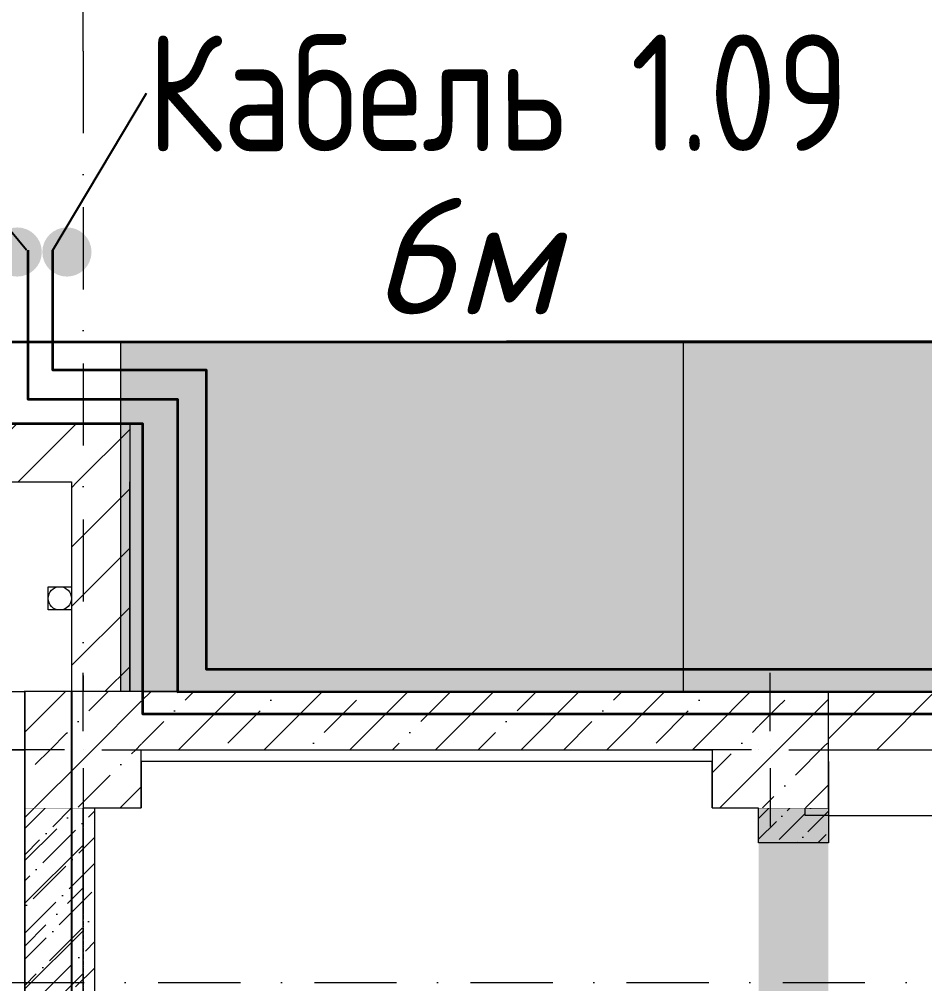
# Model space of a CAD drawing. Header units: millimetres. Extents: x 1499747 to 4341325, y -28481 to 441852.
# Drawn here: x 2638036 to 2641924, y 190650 to 194792 of the extents above; entities that cross this region are included whole.
import ezdxf
from ezdxf import colors
from ezdxf.entities.mleader import LeaderData, LeaderLine
from ezdxf.math import Vec2, Vec3
from ezdxf.xclip import XClip

# ---------------------------------------------------------------- set-up
doc = ezdxf.new("R2010")
doc.units = ezdxf.units.MM
doc.header["$MEASUREMENT"] = 0
doc.header["$XCLIPFRAME"] = 0
doc.set_wipeout_variables(frame=1)
for name, pattern in [('CENTER2', [28.575, 19.05, -3.175, 3.175, -3.175]), ('Dot & Dashed', [670.277762, 352.777767, -176.388884, 0, -141.111112]), ('Wipeout_Contour', [1000, 0, -1000]), ('Штрихпунктирная', [670.277762, 352.777767, -176.388884, 0, -141.111112])]:
    doc.linetypes.add(name, pattern=pattern)
for name, color, linetype in [('0_ANNOT_Dimensions', 7, 'Continuous'), ('13 этаж_25_Конструктив - Колонны', 7, 'Continuous'), ('Чертеж и Рисунок', 7, 'Continuous')]:
    doc.layers.add(name, color=color, linetype=linetype)
for name, color, linetype, lineweight in [('13 этаж_25_АР 06.03 custom_70_12 этаж_13_Интерьер - Мебель_Ном._пера__8_Ном._пера__8', 8, 'Continuous', 18), ('13 этаж_25_АР 06.03 custom_70__заливка_Ном._пера__8_Ном._пера__8', 8, 'Continuous', 18), ('13 этаж_25_АР 06.03 custom_70__Оси_Ном._пера__8_Ном._пера__8', 8, 'Continuous', 18), ('13 этаж_25_АР 06.03 custom_70_парапет 2_Ном._пера__8_Ном._пера__8', 8, 'Continuous', 18), ('13 этаж_25_АР 06.03 custom_70_Подложк_Ном._пера__1_Ном._пера__1', 1, 'Continuous', 18), ('13 этаж_25_АР 06.03 custom_70_Подложк_Ном._пера__8_Ном._пера__8', 8, 'Continuous', 18), ('13 этаж_25_АР 06.03 custom_70_Подложка_Ном._пера__8_Ном._пера__8', 8, 'Continuous', 18), ('13 этаж_25_Двери Archicad_Ном._пера__19_Ном._пера__255', 255, 'Continuous', 18), ('13 этаж_25_Двери Archicad_Ном._пера__23_Ном._пера__30', 30, 'Continuous', 18), ('13 этаж_25_Двери Archicad_Ном._пера__3_Ном._пера__30', 30, 'Continuous', 18), ('13 этаж_25_Двери Archicad_Ном._пера__47_Ном._пера__7', 7, 'Continuous', 18), ('13 этаж_25_Конструктив - Колонны_Ном._пера__170_Ном._пера__52', 52, 'Continuous', 18), ('13 этаж_25_Конструктив - Колонны_Ном._пера__1_Ном._пера__7', 7, 'Continuous', 18), ('13 этаж_25_Конструктив - Колонны_Ном._пера__20_Ном._пера__1', 1, 'Continuous', 18), ('13 этаж_25_Конструктив - Колонны_Ном._пера__7', 7, 'Continuous', 18), ('13 этаж_25_Конструктив - Перекрытия_Ном._пера__1_Ном._пера__7', 7, 'Continuous', 18), ('13 этаж_25_Конструктив - Стены Ненесущие Газоблок_Ном._пера__169_Ном._пера__83', 83, 'Continuous', 18), ('13 этаж_25_Конструктив - Стены Ненесущие Газоблок_Ном._пера__47_Ном._пера__7', 7, 'Continuous', 18), ('13 этаж_25_Конструктив - Стены Несущие_Ном._пера__170_Ном._пера__52', 52, 'Continuous', 18), ('13 этаж_25_Конструктив - Стены Несущие_Ном._пера__19_Ном._пера__255', 255, 'Continuous', 18), ('13 этаж_25_Конструктив - Стены Несущие_Ном._пера__47_Ном._пера__7', 7, 'Continuous', 18), ('13 этаж_25_Парапет_Ном._пера__102_Ном._пера__9', 9, 'Continuous', 18), ('13 этаж_25_Парапет_Ном._пера__1_Ном._пера__7', 7, 'Continuous', 18), ('13 этаж_25_Парапет_Ном._пера__20_Ном._пера__1', 1, 'Continuous', 18), ('13 этаж_25_Парапет_Ном._пера__41_Ном._пера__7', 7, 'Continuous', 18), ('13 этаж_25_Элемент Модели - Оси_Ном._пера__2_Ном._пера__8', 8, 'Continuous', 18), ('Кабель 2x4mm', 200, 'Continuous', 30), ('Кабель 2х6 mm', 150, 'Continuous', 30), ('ТП', 250, 'Continuous', 30)]:
    doc.layers.add(name, color=color, linetype=linetype, lineweight=lineweight)
doc.styles.add('ISOCPEUR_4', font='isocpeur.ttf', dxfattribs={"width": 0.85, "height": 250})
doc.styles.add('Текст', font='isocpeui.ttf')
doc.dimstyles.get("Standard").update_dxf_attribs({"dimtxt": 0.18, "dimasz": 0.18, "dimexe": 0.18, "dimexo": 0.0625, "dimgap": 0.09, "dimtad": 0, "dimtih": 1, "dimtoh": 1, "dimdec": 4, "dimzin": 0, "dimdsep": 46, "dimtxsty": 'Standard', "dimcen": 0.09, "dimadec": 0, "dimazin": 0, "dimtfac": 1, "dimtdec": 4, "dimtofl": 0, "dimtmove": 0, "dimatfit": 3, "dimfxl": 1, "dimtolj": 1, "dimtzin": 0, "dimarcsym": 0})
pattern_1 = [(45, (806123.22, 141848.06), (42.09495, 154.348152), [198.4375, -39.6875, 0, -39.6875])]
pattern_2 = [(45, (-458140.43, 55324.83), (42.0949506, 154.348152), [198.4375, -39.6875, 0, -39.6875])]
pattern_3 = [(45, (-455190.43, 55324.83), (42.0949506, 154.348152), [198.4375, -39.6875, 0, -39.6875])]
pattern_4 = [(45, (1162404.69, 34264.05), (-127.2792, 127.2792), [])]
pattern_5 = [(45, (1162404.7, 34264.05), (-183.8478, 183.8478), []), (45, (1162312.77, 34355.97), (-183.8478, 183.8478), [195, -65, 0, -65])]

# ---------------------------------------------------------------- blocks, each defined once
blk = doc.blocks.new('Чертеж_4_25', base_point=(1186000, 29700))
at = {"layer": '13 этаж_25_АР 06.03 custom_70__заливка_Ном._пера__8_Ном._пера__8', "linetype": 'Continuous', "true_color": 0xc7c8ca}
h = blk.add_hatch(dxfattribs=at)
h.set_pattern_fill('ANSI36_0046_0019', color=9, style=0, pattern_type=2)
h.set_pattern_definition(pattern_2)
h.paths.add_polyline_path([(1181154.7, 46214.1), (1180954.7, 46214.1), (1180954.7, 45964.1), (1181154.7, 45964.1)])
h = blk.add_hatch(dxfattribs=at)
h.set_pattern_fill('ANSI36_0046_0019', color=9, style=0, pattern_type=2)
h.set_pattern_definition(pattern_2)
h.paths.add_polyline_path([(1181154.7, 45964.1), (1180954.7, 45964.1), (1180954.7, 45714.1), (1181204.7, 45714.1), (1181204.7, 45914.1), (1181154.7, 45914.1)])
h = blk.add_hatch(dxfattribs=at)
h.set_pattern_fill('ANSI36_0046_0019', color=9, style=0, pattern_type=2)
h.set_pattern_definition(pattern_2)
h.paths.add_polyline_path([(1181204.7, 45714.1), (1181454.7, 45714.1), (1181454.7, 45914.1), (1181204.7, 45914.1)])
at = {"layer": '13 этаж_25_АР 06.03 custom_70_Подложка_Ном._пера__8_Ном._пера__8', "linetype": 'Continuous', "true_color": 0xc7c8ca}
h = blk.add_hatch(dxfattribs=at)
h.set_pattern_fill('ANSI36_0046_0019', color=9, style=0, pattern_type=2)
h.set_pattern_definition(pattern_1)
h.paths.add_polyline_path([(1181154.7, 46214.1), (1180954.7, 46214.1), (1180954.7, 45714.1), (1181204.7, 45714.1), (1181204.7, 45914.1), (1181154.7, 45914.1)])
h = blk.add_hatch(dxfattribs=at)
h.set_pattern_fill('ANSI36_0046_0019', color=9, style=0, pattern_type=2)
h.set_pattern_definition(pattern_1)
h.paths.add_polyline_path([(1181204.7, 45714.1), (1181454.7, 45714.1), (1181454.7, 45914.1), (1181204.7, 45914.1)])
h = blk.add_hatch(dxfattribs=at)
h.set_pattern_fill('ANSI36_0046_0019', color=9, style=0, pattern_type=2)
h.set_pattern_definition(pattern_1)
h.paths.add_polyline_path([(1183904.7, 45714.1), (1184404.7, 45714.1), (1184404.7, 45914.1), (1183904.7, 45914.1)])
h = blk.add_hatch(dxfattribs=at)
h.set_pattern_fill('ANSI36_0046_0019', color=9, style=0, pattern_type=2)
h.set_pattern_definition(pattern_3)
h.paths.add_polyline_path([(1183904.7, 45714.1), (1184154.7, 45714.1), (1184154.7, 45914.1), (1183904.7, 45914.1)])
h = blk.add_hatch(dxfattribs=at)
h.set_pattern_fill('ANSI36_0046_0019', color=9, style=0, pattern_type=2)
h.set_pattern_definition(pattern_3)
h.paths.add_polyline_path([(1184154.7, 45714.1), (1184404.7, 45714.1), (1184404.7, 45914.1), (1184154.7, 45914.1)])
h = blk.add_hatch(dxfattribs=at)
h.set_pattern_fill('ANSI36_0046_0019', color=9, style=0, pattern_type=2)
h.set_pattern_definition(pattern_1)
h.paths.add_polyline_path([(1181254.7, 45714.1), (1180954.7, 45714.1), (1180954.7, 40714.1), (1181254.7, 40714.1)])
h = blk.add_hatch(dxfattribs=at)
h.set_pattern_fill('ANSI36_0046_0019', color=9, style=0, pattern_type=2)
h.set_pattern_definition([(45, (1023281.01, -133771.585), (33.67596, 123.478522), [158.75, -31.75, 0, -31.75])])
h.paths.add_polyline_path([(1184404.7, 45714.1), (1184104.7, 45714.1), (1184104.7, 45564.1), (1184404.7, 45564.1)])
at = {"layer": '13 этаж_25_Двери Archicad_Ном._пера__19_Ном._пера__255', "linetype": 'Continuous', "true_color": 0xc7c8ca}
blk.add_hatch(color=9, dxfattribs=at).paths.add_polyline_path([(1184404.7, 45714.1), (1184304.7, 45714.1), (1184304.7, 45682.1), (1184404.7, 45682.1)])
at = {"layer": '13 этаж_25_Конструктив - Стены Ненесущие Газоблок_Ном._пера__169_Ном._пера__83', "linetype": 'Continuous', "true_color": 0xc7c8ca}
h = blk.add_hatch(dxfattribs=at)
h.set_pattern_fill('БЛОКИ_БЕТОННЫЕ_ЭФФЕКТИВН_72', color=9, style=0, pattern_type=2)
h.set_pattern_definition(pattern_4)
h.paths.add_polyline_path([(1181154.7, 47364.1), (1169819.7, 47364.1), (1169819.7, 47114.1), (1181154.7, 47114.1)])
h = blk.add_hatch(dxfattribs=at)
h.set_pattern_fill('БЛОКИ_БЕТОННЫЕ_ЭФФЕКТИВН_72', color=9, style=0, pattern_type=2)
h.set_pattern_definition(pattern_4)
h.paths.add_polyline_path([(1181154.7, 47114.1), (1181404.7, 47114.1), (1181404.7, 47364.1)])
h = blk.add_hatch(dxfattribs=at)
h.set_pattern_fill('БЛОКИ_БЕТОННЫЕ_ЭФФЕКТИВН_72', color=9, style=0, pattern_type=2)
h.set_pattern_definition(pattern_4)
h.paths.add_polyline_path([(1181154.7, 47364.1), (1181154.7, 47114.1), (1181404.7, 47364.1)])
h = blk.add_hatch(dxfattribs=at)
h.set_pattern_fill('БЛОКИ_БЕТОННЫЕ_ЭФФЕКТИВН_72', color=9, style=0, pattern_type=2)
h.set_pattern_definition(pattern_4)
h.paths.add_polyline_path([(1181154.7, 47114.1), (1181154.7, 46214.1), (1181404.7, 46214.1), (1181404.7, 47114.1)])
h = blk.add_hatch(dxfattribs=at)
h.set_pattern_fill('БЛОКИ_БЕТОННЫЕ_ЭФФЕКТИВН_72', color=9, style=0, pattern_type=2)
h.set_pattern_definition(pattern_4)
h.paths.add_polyline_path([(1199454.5, 46214.1), (1184404.7, 46214.1), (1184404.7, 45964.1), (1199454.5, 45964.1)])
at = {"layer": '13 этаж_25_Конструктив - Стены Несущие_Ном._пера__170_Ном._пера__52', "linetype": 'Continuous', "true_color": 0xc7c8ca}
h = blk.add_hatch(dxfattribs=at)
h.set_pattern_fill('ЖЕЛЕЗОБЕТОН_0019', color=9, style=0, pattern_type=2)
h.set_pattern_definition(pattern_5)
h.paths.add_polyline_path([(1183904.7, 46214.1), (1181454.7, 46214.1), (1181454.7, 45964.1), (1183904.7, 45964.1)])
h = blk.add_hatch(dxfattribs=at)
h.set_pattern_fill('ЖЕЛЕЗОБЕТОН_0019', color=9, style=0, pattern_type=2)
h.set_pattern_definition(pattern_5)
h.paths.add_polyline_path([(1180954.7, 40714.1), (1181204.7, 40714.1), (1181204.7, 45714.1), (1180954.7, 45714.1)])
at = {"layer": '13 этаж_25_Конструктив - Стены Несущие_Ном._пера__19_Ном._пера__255', "linetype": 'Continuous', "true_color": 0xc7c8ca}
blk.add_hatch(color=9, dxfattribs=at).paths.add_polyline_path([(1184404.7, 45714.1), (1184104.7, 45714.1), (1184104.7, 44564.1), (1184404.7, 44564.1)])
at = {"layer": '13 этаж_25_Парапет_Ном._пера__102_Ном._пера__9', "linetype": 'Continuous', "true_color": 0xc7c8ca}
blk.add_hatch(color=9, dxfattribs=at).paths.add_polyline_path([(1181364.6, 46214.1), (1185903.5, 46214.1), (1185903.5, 47714.1), (1181364.6, 47714.1)])
at = {"layer": '13 этаж_25_Парапет_Ном._пера__1_Ном._пера__7', "linetype": 'Continuous', "true_color": 0xc7c8ca}
blk.add_hatch(color=9, dxfattribs=at).paths.add_polyline_path([(1183781.7, 47714.1), (1181364.6, 47714.1), (1181364.6, 46214.1), (1183781.7, 46214.1)])
at = {"layer": '13 этаж_25_АР 06.03 custom_70_12 этаж_13_Интерьер - Мебель_Ном._пера__8_Ном._пера__8', "color": 9, "linetype": 'Continuous', "true_color": 0xc7c8ca}
for p, q in [((1183319.7, 45914.1), (1181454.7, 45914.1)), ((1183904.7, 45914.1), (1183319.7, 45914.1))]:
    blk.add_line(p, q, dxfattribs=at)
at = {"layer": '13 этаж_25_АР 06.03 custom_70_12 этаж_13_Интерьер - Мебель_Ном._пера__8_Ном._пера__8', "color": 9, "linetype": 'Continuous', "true_color": 0xc7c8ca, "flags": 128}
for points in [[(1181454.7, 45914.1), (1181454.7, 45714.1), (1180954.7, 45714.1), (1180954.7, 46214.1), (1181154.7, 46214.1)], [(1180954.7, 40214.1), (1180954.7, 46214.1)], [(1181254.7, 40714.1), (1181254.7, 45714.1)]]:
    blk.add_lwpolyline(points, dxfattribs=at)
at = {"layer": '13 этаж_25_АР 06.03 custom_70__Оси_Ном._пера__8_Ном._пера__8', "color": 9, "linetype": 'CENTER2', "true_color": 0xc7c8ca}
for p, q in [((1181154.7, 45964.1), (1169819.7, 45964.1)), ((1181204.7, 45914.1), (1181204.7, 32314.1))]:
    blk.add_line(p, q, dxfattribs=at)
at = {"layer": '13 этаж_25_АР 06.03 custom_70_парапет 2_Ном._пера__8_Ном._пера__8', "color": 9, "linetype": 'Continuous', "true_color": 0xc7c8ca, "flags": 128}
blk.add_lwpolyline([(1199704.5, 30164.1), (1181204.7, 30164.1), (1181204.7, 32314.1), (1169819.7, 32314.1), (1169819.7, 47114.1), (1181154.7, 47114.1), (1181154.7, 46214.1)], dxfattribs=at)
at = {"layer": '13 этаж_25_АР 06.03 custom_70_Подложк_Ном._пера__1_Ном._пера__1', "color": 9, "linetype": 'Continuous', "true_color": 0xc7c8ca}
blk.add_circle((1181104.7, 46614.1), 50, dxfattribs=at)
at = {"layer": '13 этаж_25_АР 06.03 custom_70_Подложк_Ном._пера__8_Ном._пера__8', "color": 9, "linetype": 'Continuous', "true_color": 0xc7c8ca, "flags": 128}
for points in [[(1181154.7, 46564.1), (1181054.7, 46564.1), (1181054.7, 46664.1), (1181154.7, 46664.1)], [(1181154.7, 46664.1), (1181154.7, 46564.1)]]:
    blk.add_lwpolyline(points, dxfattribs=at)
at = {"layer": '13 этаж_25_АР 06.03 custom_70_Подложка_Ном._пера__8_Ном._пера__8', "color": 9, "linetype": 'Continuous', "true_color": 0xc7c8ca, "flags": 128}
for points in [[(1184404.7, 45914.1), (1184404.7, 45714.1), (1183904.7, 45714.1), (1183904.7, 45914.1)], [(1184404.7, 45714.1), (1184404.7, 45564.1), (1184104.7, 45564.1), (1184104.7, 45714.1)]]:
    blk.add_lwpolyline(points, dxfattribs=at)
at = {"layer": '13 этаж_25_Двери Archicad_Ном._пера__23_Ном._пера__30', "color": 9, "linetype": 'Continuous', "true_color": 0xc7c8ca}
for p, q in [((1184304.7, 45682.1), (1184304.7, 45714.1)), ((1184304.7, 45714.1), (1184404.7, 45714.1)), ((1184404.7, 45714.1), (1184404.7, 45682.1)), ((1184404.7, 45682.1), (1184304.7, 45682.1))]:
    blk.add_line(p, q, dxfattribs=at)
at = {"layer": '13 этаж_25_Двери Archicad_Ном._пера__3_Ном._пера__30', "color": 9, "linetype": 'Continuous', "true_color": 0xc7c8ca}
blk.add_line((1184404.7, 45682.1), (1185490.7, 45682.1), dxfattribs=at)
blk.add_arc((1184404.7, 45682.1), 1086, 270, 360, dxfattribs=at)
at = {"layer": '13 этаж_25_Двери Archicad_Ном._пера__47_Ном._пера__7', "color": 9, "linetype": 'Continuous', "true_color": 0xc7c8ca}
for p, q in [((1184304.7, 45714.1), (1184104.7, 45714.1)), ((1184404.7, 45714.1), (1184304.7, 45714.1)), ((1184404.7, 45714.1), (1184304.7, 45714.1))]:
    blk.add_line(p, q, dxfattribs=at)
at = {"layer": '13 этаж_25_Конструктив - Перекрытия_Ном._пера__1_Ном._пера__7', "linetype": 'Continuous', "flags": 128}
blk.add_lwpolyline([(1169569.7, 32064.1), (1169569.7, 47364.1), (1181404.7, 47364.1), (1181404.7, 46214.1), (1199704.5, 46214.1), (1199704.5, 29914), (1190354.6, 29914), (1180954.5, 29914), (1180954.5, 32064.1)], close=True, dxfattribs=at)
at = {"layer": '13 этаж_25_Конструктив - Стены Ненесущие Газоблок_Ном._пера__47_Ном._пера__7', "color": 9, "linetype": 'Continuous', "true_color": 0xc7c8ca, "flags": 128}
for points in [[(1181404.7, 47364.1), (1169819.7, 47364.1)], [(1181404.7, 47364.1), (1181404.7, 47114.1)], [(1169819.7, 47114.1), (1181154.7, 47114.1)], [(1181154.7, 47114.1), (1181154.7, 46214.1)], [(1181404.7, 46214.1), (1181404.7, 47114.1)], [(1199704.5, 46214.1), (1184404.7, 46214.1)], [(1184404.7, 45964.1), (1199454.5, 45964.1)]]:
    blk.add_lwpolyline(points, dxfattribs=at)
at = {"layer": '13 этаж_25_Конструктив - Стены Несущие_Ном._пера__47_Ном._пера__7', "color": 9, "linetype": 'Continuous', "true_color": 0xc7c8ca}
for p, q in [((1184304.7, 45714.1), (1184104.7, 45714.1)), ((1184404.7, 45714.1), (1184304.7, 45714.1))]:
    blk.add_line(p, q, dxfattribs=at)
at = {"layer": '13 этаж_25_Конструктив - Стены Несущие_Ном._пера__47_Ном._пера__7', "color": 9, "linetype": 'Continuous', "true_color": 0xc7c8ca, "flags": 128}
for points in [[(1183904.7, 46214.1), (1181454.7, 46214.1)], [(1181454.7, 45964.1), (1183904.7, 45964.1)], [(1180954.7, 45714.1), (1180954.7, 40714.1)], [(1181204.7, 40714.1), (1181204.7, 45714.1)]]:
    blk.add_lwpolyline(points, dxfattribs=at)
at = {"layer": '13 этаж_25_Парапет_Ном._пера__20_Ном._пера__1', "color": 9, "linetype": 'Continuous', "true_color": 0xc7c8ca}
for p, q in [((1171929.7, 47714.1), (1180951.9, 47714.1)), ((1181364.6, 47714.1), (1180951.9, 47714.1)), ((1185903.5, 47714.1), (1181364.6, 47714.1)), ((1171929.7, 46214.1), (1180951.9, 46214.1)), ((1181364.6, 46214.1), (1180951.9, 46214.1)), ((1185903.5, 46214.1), (1181364.6, 46214.1))]:
    blk.add_line(p, q, dxfattribs=at)
at = {"layer": '13 этаж_25_Парапет_Ном._пера__20_Ном._пера__1', "color": 9, "linetype": 'Dot & Dashed', "true_color": 0xc7c8ca}
for p, q in [((1171929.7, 46214.1), (1180951.9, 46214.1)), ((1180951.9, 46214.1), (1185904.7, 46214.1))]:
    blk.add_line(p, q, dxfattribs=at)
at = {"layer": '13 этаж_25_Парапет_Ном._пера__41_Ном._пера__7', "color": 9, "linetype": 'Continuous', "true_color": 0xc7c8ca}
for p, q in [((1183781.7, 47714.1), (1181364.6, 47714.1)), ((1181364.6, 47714.1), (1181364.6, 46214.1)), ((1183781.7, 46214.1), (1183781.7, 47714.1)), ((1181364.6, 46214.1), (1183781.7, 46214.1))]:
    blk.add_line(p, q, dxfattribs=at)
at = {"layer": '13 этаж_25_Элемент Модели - Оси_Ном._пера__2_Ном._пера__8', "linetype": 'Штрихпунктирная'}
for p, q in [((1181204.7, 48964.1), (1181204.7, 49964.1)), ((1181204.7, 48964.1), (1181204.7, 14064.1)), ((1159404.7, 45964.1), (1216204.7, 45964.1)), ((1159404.7, 44964.1), (1216204.7, 44964.1))]:
    blk.add_line(p, q, dxfattribs=at)
at = {"layer": '13 этаж_25_Элемент Модели - Оси_Ном._пера__2_Ном._пера__8', "linetype": 'Continuous'}
blk.add_line((1181204.7, 48964.1), (1181204.7, 48964.1), dxfattribs=at)
blk.add_line((1181204.7, 48964.1), (1181204.7, 48964.1), dxfattribs=at)
at = {"color": 9, "linetype": 'Wipeout_Contour', "ltscale": 4728874.827575255, "true_color": 0xc7c8ca}
blk.add_wipeout([(1181204.7, 45964.1), (1181204.7, 45714.1), (1181454.7, 45714.1), (1181454.7, 45964.1)], dxfattribs=at).dxf.layer = '13 этаж_25_Конструктив - Колонны'
at = {"color": 9, "linetype": 'Wipeout_Contour', "ltscale": 4739566.799533877, "true_color": 0xc7c8ca}
blk.add_wipeout([(1184104.7, 45964.1), (1183904.7, 45964.1), (1183904.7, 45714.1), (1184104.7, 45714.1)], dxfattribs=at).dxf.layer = '13 этаж_25_Конструктив - Колонны'
at = {"layer": '13 этаж_25_Конструктив - Колонны_Ном._пера__170_Ном._пера__52', "linetype": 'Continuous', "true_color": 0xc7c8ca}
h = blk.add_hatch(dxfattribs=at)
h.set_pattern_fill('ЖЕЛЕЗОБЕТОН_0019', color=9, style=0, pattern_type=2)
h.set_pattern_definition(pattern_5)
h.paths.add_polyline_path([(1181204.7, 45964.1), (1181204.7, 45714.1), (1181454.7, 45714.1), (1181454.7, 45964.1)])
h = blk.add_hatch(dxfattribs=at)
h.set_pattern_fill('ЖЕЛЕЗОБЕТОН_0019', color=9, style=0, pattern_type=2)
h.set_pattern_definition(pattern_5)
h.paths.add_polyline_path([(1184104.7, 45964.1), (1183904.7, 45964.1), (1183904.7, 45714.1), (1184104.7, 45714.1)])
at = {"layer": '13 этаж_25_Конструктив - Колонны_Ном._пера__7', "color": 9, "linetype": 'Wipeout_Contour', "true_color": 0xc7c8ca}
for p, q in [((1181204.7, 45964.1), (1181204.7, 45714.1)), ((1181454.7, 45964.1), (1181204.7, 45964.1)), ((1181454.7, 45714.1), (1181454.7, 45964.1)), ((1184104.7, 45964.1), (1183904.7, 45964.1)), ((1183904.7, 45964.1), (1183904.7, 45714.1)), ((1184104.7, 45714.1), (1184104.7, 45964.1)), ((1181204.7, 45714.1), (1181454.7, 45714.1)), ((1183904.7, 45714.1), (1184104.7, 45714.1))]:
    blk.add_line(p, q, dxfattribs=at)
at = {"color": 9, "linetype": 'Wipeout_Contour', "ltscale": 3545806.552055561, "true_color": 0xc7c8ca}
blk.add_wipeout([(1181204.7, 45964.1), (1180954.7, 46214.1), (1180954.7, 45964.1)], dxfattribs=at).dxf.layer = '13 этаж_25_Конструктив - Колонны'
at = {"color": 9, "linetype": 'Wipeout_Contour', "ltscale": 4740575.755180774, "true_color": 0xc7c8ca}
blk.add_wipeout([(1184104.7, 46214.1), (1184104.7, 45714.1), (1184404.7, 45714.1), (1184404.7, 45964.1)], dxfattribs=at).dxf.layer = '13 этаж_25_Конструктив - Колонны'
at = {"layer": '13 этаж_25_Конструктив - Колонны_Ном._пера__170_Ном._пера__52', "linetype": 'Continuous', "true_color": 0xc7c8ca}
h = blk.add_hatch(dxfattribs=at)
h.set_pattern_fill('ЖЕЛЕЗОБЕТОН_0019', color=9, style=0, pattern_type=2)
h.set_pattern_definition(pattern_5)
h.paths.add_polyline_path([(1181204.7, 45964.1), (1180954.7, 46214.1), (1180954.7, 45964.1)])
h = blk.add_hatch(dxfattribs=at)
h.set_pattern_fill('ЖЕЛЕЗОБЕТОН_0019', color=9, style=0, pattern_type=2)
h.set_pattern_definition(pattern_5)
h.paths.add_polyline_path([(1184104.7, 46214.1), (1184104.7, 45714.1), (1184404.7, 45714.1), (1184404.7, 45964.1)])
at = {"layer": '13 этаж_25_Конструктив - Колонны_Ном._пера__20_Ном._пера__1', "color": 9, "linetype": 'Continuous', "true_color": 0xc7c8ca}
blk.add_line((1184154.7, 45884.1), (1184154.7, 45634.1), dxfattribs=at)
at = {"layer": '13 этаж_25_Конструктив - Колонны_Ном._пера__7', "color": 9, "linetype": 'Wipeout_Contour', "true_color": 0xc7c8ca}
for p, q in [((1181204.7, 45964.1), (1180954.7, 46214.1)), ((1180954.7, 46214.1), (1180954.7, 45964.1)), ((1184104.7, 46214.1), (1184104.7, 45714.1)), ((1184404.7, 45964.1), (1184104.7, 46214.1)), ((1180954.7, 45964.1), (1181204.7, 45964.1)), ((1184404.7, 45714.1), (1184404.7, 45964.1)), ((1184104.7, 45714.1), (1184404.7, 45714.1))]:
    blk.add_line(p, q, dxfattribs=at)
at = {"color": 9, "linetype": 'Wipeout_Contour', "ltscale": 3555607.893855283, "true_color": 0xc7c8ca}
blk.add_wipeout([(1184104.7, 46214.1), (1184404.7, 45964.1), (1184404.7, 46214.1)], dxfattribs=at).dxf.layer = '13 этаж_25_Конструктив - Колонны'
at = {"color": 9, "linetype": 'Wipeout_Contour', "ltscale": 4727875.579677759, "true_color": 0xc7c8ca}
blk.add_wipeout([(1181204.7, 45964.1), (1180954.7, 45964.1), (1180954.7, 45714.1), (1181204.7, 45714.1)], dxfattribs=at).dxf.layer = '13 этаж_25_Конструктив - Колонны'
at = {"layer": '13 этаж_25_Конструктив - Колонны_Ном._пера__170_Ном._пера__52', "linetype": 'Continuous', "true_color": 0xc7c8ca}
h = blk.add_hatch(dxfattribs=at)
h.set_pattern_fill('ЖЕЛЕЗОБЕТОН_0019', color=9, style=0, pattern_type=2)
h.set_pattern_definition(pattern_5)
h.paths.add_polyline_path([(1184104.7, 46214.1), (1184404.7, 45964.1), (1184404.7, 46214.1)])
h = blk.add_hatch(dxfattribs=at)
h.set_pattern_fill('ЖЕЛЕЗОБЕТОН_0019', color=9, style=0, pattern_type=2)
h.set_pattern_definition(pattern_5)
h.paths.add_polyline_path([(1181204.7, 45964.1), (1180954.7, 45964.1), (1180954.7, 45714.1), (1181204.7, 45714.1)])
at = {"layer": '13 этаж_25_Конструктив - Колонны_Ном._пера__1_Ном._пера__7', "color": 9, "linetype": 'Continuous', "true_color": 0xc7c8ca, "flags": 128}
blk.add_lwpolyline([(1184404.7, 45714.1), (1184404.7, 45964.1)], dxfattribs=at)
at = {"layer": '13 этаж_25_Конструктив - Колонны_Ном._пера__20_Ном._пера__1', "color": 9, "linetype": 'Continuous', "true_color": 0xc7c8ca}
for p, q in [((1184154.7, 46044.1), (1184154.7, 46294.1)), ((1184154.7, 45964.1), (1184154.7, 45964.1)), ((1184234.7, 45964.1), (1184484.7, 45964.1)), ((1181204.7, 45884.1), (1181204.7, 45634.1))]:
    blk.add_line(p, q, dxfattribs=at)
at = {"layer": '13 этаж_25_Конструктив - Колонны_Ном._пера__7', "color": 9, "linetype": 'Wipeout_Contour', "true_color": 0xc7c8ca}
for p, q in [((1184104.7, 46214.1), (1184404.7, 45964.1)), ((1184404.7, 46214.1), (1184104.7, 46214.1)), ((1184404.7, 45964.1), (1184404.7, 46214.1)), ((1181204.7, 45964.1), (1180954.7, 45964.1)), ((1180954.7, 45964.1), (1180954.7, 45714.1)), ((1181204.7, 45714.1), (1181204.7, 45964.1)), ((1180954.7, 45714.1), (1181204.7, 45714.1))]:
    blk.add_line(p, q, dxfattribs=at)
at = {"color": 9, "linetype": 'Wipeout_Contour', "ltscale": 4728913.706988904, "true_color": 0xc7c8ca}
blk.add_wipeout([(1181204.7, 46214.1), (1181204.7, 45964.1), (1181454.7, 45964.1), (1181454.7, 46214.1)], dxfattribs=at).dxf.layer = '13 этаж_25_Конструктив - Колонны'
at = {"color": 9, "linetype": 'Wipeout_Contour', "ltscale": 4739605.591150066, "true_color": 0xc7c8ca}
blk.add_wipeout([(1183904.7, 46214.1), (1183904.7, 45964.1), (1184104.7, 45964.1), (1184104.7, 46214.1)], dxfattribs=at).dxf.layer = '13 этаж_25_Конструктив - Колонны'
at = {"layer": '13 этаж_25_Конструктив - Колонны_Ном._пера__170_Ном._пера__52', "linetype": 'Continuous', "true_color": 0xc7c8ca}
h = blk.add_hatch(dxfattribs=at)
h.set_pattern_fill('ЖЕЛЕЗОБЕТОН_0019', color=9, style=0, pattern_type=2)
h.set_pattern_definition(pattern_5)
h.paths.add_polyline_path([(1181204.7, 46214.1), (1181204.7, 45964.1), (1181454.7, 45964.1), (1181454.7, 46214.1)])
h = blk.add_hatch(dxfattribs=at)
h.set_pattern_fill('ЖЕЛЕЗОБЕТОН_0019', color=9, style=0, pattern_type=2)
h.set_pattern_definition(pattern_5)
h.paths.add_polyline_path([(1183904.7, 46214.1), (1183904.7, 45964.1), (1184104.7, 45964.1), (1184104.7, 46214.1)])
at = {"layer": '13 этаж_25_Конструктив - Колонны_Ном._пера__1_Ном._пера__7', "color": 9, "linetype": 'Continuous', "true_color": 0xc7c8ca, "flags": 128}
for points in [[(1184104.7, 46214.1), (1183904.7, 46214.1)], [(1184404.7, 45964.1), (1184404.7, 46214.1), (1184104.7, 46214.1)], [(1183904.7, 45964.1), (1183904.7, 45714.1), (1184104.7, 45714.1)]]:
    blk.add_lwpolyline(points, dxfattribs=at)
at = {"layer": '13 этаж_25_Конструктив - Колонны_Ном._пера__20_Ном._пера__1', "color": 9, "linetype": 'Continuous', "true_color": 0xc7c8ca}
for p, q in [((1181284.7, 45964.1), (1181534.7, 45964.1)), ((1184074.7, 45964.1), (1183824.7, 45964.1))]:
    blk.add_line(p, q, dxfattribs=at)
at = {"layer": '13 этаж_25_Конструктив - Колонны_Ном._пера__7', "color": 9, "linetype": 'Wipeout_Contour', "true_color": 0xc7c8ca}
for p, q in [((1181204.7, 46214.1), (1181204.7, 45964.1)), ((1181454.7, 46214.1), (1181204.7, 46214.1)), ((1181454.7, 45964.1), (1181454.7, 46214.1)), ((1183904.7, 46214.1), (1183904.7, 45964.1)), ((1184104.7, 46214.1), (1183904.7, 46214.1)), ((1184104.7, 45964.1), (1184104.7, 46214.1)), ((1181204.7, 45964.1), (1181454.7, 45964.1)), ((1183904.7, 45964.1), (1184104.7, 45964.1))]:
    blk.add_line(p, q, dxfattribs=at)
at = {"color": 9, "linetype": 'Wipeout_Contour', "ltscale": 3546065.149907652, "true_color": 0xc7c8ca}
blk.add_wipeout([(1181204.7, 46214.1), (1180954.7, 46214.1), (1181204.7, 45964.1)], dxfattribs=at).dxf.layer = '13 этаж_25_Конструктив - Колонны'
at = {"layer": '13 этаж_25_Конструктив - Колонны_Ном._пера__170_Ном._пера__52', "linetype": 'Continuous', "true_color": 0xc7c8ca}
h = blk.add_hatch(dxfattribs=at)
h.set_pattern_fill('ЖЕЛЕЗОБЕТОН_0019', color=9, style=0, pattern_type=2)
h.set_pattern_definition(pattern_5)
h.paths.add_polyline_path([(1181204.7, 46214.1), (1180954.7, 46214.1), (1181204.7, 45964.1)])
at = {"layer": '13 этаж_25_Конструктив - Колонны_Ном._пера__1_Ном._пера__7', "color": 9, "linetype": 'Continuous', "true_color": 0xc7c8ca, "flags": 128}
for points in [[(1180954.7, 46214.1), (1180954.7, 45964.1)], [(1181204.7, 46214.1), (1180954.7, 46214.1)], [(1181454.7, 46214.1), (1181204.7, 46214.1)], [(1180954.7, 45964.1), (1180954.7, 45714.1)], [(1181204.7, 45714.1), (1181454.7, 45714.1), (1181454.7, 45964.1)]]:
    blk.add_lwpolyline(points, dxfattribs=at)
at = {"layer": '13 этаж_25_Конструктив - Колонны_Ном._пера__20_Ном._пера__1', "color": 9, "linetype": 'Continuous', "true_color": 0xc7c8ca}
for p, q in [((1181204.7, 46044.1), (1181204.7, 46294.1)), ((1181124.7, 45964.1), (1180874.7, 45964.1)), ((1181204.7, 45964.1), (1181204.7, 45964.1))]:
    blk.add_line(p, q, dxfattribs=at)
at = {"layer": '13 этаж_25_Конструктив - Колонны_Ном._пера__7', "color": 9, "linetype": 'Wipeout_Contour', "true_color": 0xc7c8ca}
for p, q in [((1181204.7, 46214.1), (1180954.7, 46214.1)), ((1180954.7, 46214.1), (1181204.7, 45964.1)), ((1181204.7, 45964.1), (1181204.7, 46214.1))]:
    blk.add_line(p, q, dxfattribs=at)
blk = doc.blocks.new('_Oblique')
at = {"color": 0, "linetype": 'ByBlock', "lineweight": -2}
blk.add_line((-0.5, -0.5), (0.5, 0.5), dxfattribs=at)
blk = doc.blocks.new('*D574')
at = {"layer": '0_ANNOT_Dimensions', "color": 0, "lineweight": -2, "transparency": 16777216}
for p, q in [((2631210.4, 193405.1), (2631210.4, 189960.6)), ((2638260.4, 191905.1), (2638260.4, 189960.6)), ((2631210.4, 189960.7), (2634318.6, 189960.7)), ((2638260.4, 189960.7), (2635152.1, 189960.7))]:
    blk.add_line(p, q, dxfattribs=at)
at = {"layer": 'Defpoints', "color": 0, "lineweight": 30, "transparency": 16777216}
for p in [(2631210.4, 193405.2), (2638260.4, 191905.2), (2631210.4, 189960.7)]:
    blk.add_point(p, dxfattribs=at)
at = {"layer": '0_ANNOT_Dimensions', "color": 0, "lineweight": -2, "transparency": 16777216, "xscale": 150, "yscale": 150, "zscale": 150, "rotation": 180}
blk.add_blockref('_Oblique', (2631210.4, 189960.7), dxfattribs=at)
at = {"layer": '0_ANNOT_Dimensions', "color": 0, "lineweight": -2, "transparency": 16777216, "xscale": 150, "yscale": 150, "zscale": 150}
blk.add_blockref('_Oblique', (2638260.4, 189960.7), dxfattribs=at)
at = {"layer": '0_ANNOT_Dimensions', "color": 0, "lineweight": 25, "transparency": 16777216, "insert": (2634735.4, 189960.7), "char_height": 250, "attachment_point": 5}
blk.add_mtext('\\A1;7050', dxfattribs=at)

msp = doc.modelspace()

# ---------------------------------------------------------------- block references
at = {"layer": 'Чертеж и Рисунок', "linetype": 'Continuous'}
ref = msp.add_blockref('Чертеж_4_25', (2643105.7, 175391.1), dxfattribs=at)
XClip(ref).set_block_clipping_path([(1144000, 0), (1228000, 59400.0000000006)])

# ---------------------------------------------------------------- next in the draw order: hatches: boundary and pattern name
at = {"layer": 'Кабель 2x4mm', "lineweight": 30, "true_color": 0x105689}
h = msp.add_hatch(color=146, dxfattribs=at)
h.dxf.hatch_style = 1
h.paths.add_polyline_path([(2638133.2, 193792.7, 1), (2637922.1, 193792.7, 1)])
h = msp.add_hatch(color=146, dxfattribs=at)
h.dxf.hatch_style = 1
h.paths.add_polyline_path([(2638346.6, 193792.7, 1), (2638135.4, 193792.7, 1)])

# ---------------------------------------------------------------- next in the draw order: linework, layer by layer
at = {"layer": 'Кабель 2х6 mm', "lineweight": 35}
for points in [[(2638072.6, 193800.6), (2638072.6, 193160.9), (2638715, 193160.9), (2638715, 191903.8), (2653109.8, 191906.7), (2653109.8, 190863.4), (2652960.2, 190863.4)], [(2652960.2, 190824.3), (2653234.7, 190824.3), (2653230.9, 192000.3), (2638840, 192000.3), (2638840, 193285.8), (2638181.1, 193285.8), (2638181.1, 193800.6)], [(2652960.2, 190889.8), (2653005.5, 190889.8), (2653005.5, 191807.9), (2638566.5, 191807.9), (2638566.5, 193055.2), (2631327.9, 193055.2), (2631327.9, 193403.9)]]:
    msp.add_lwpolyline(points, dxfattribs=at)
at = {"layer": 'Кабель 2х6 mm', "lineweight": 30}
msp.add_lwpolyline([(2631210.4, 193405.2), (2671710.3, 193405.2)], dxfattribs=at)
at = {"layer": 'Кабель 2х6 mm', "color": 116, "lineweight": 40, "true_color": 0x136734}
msp.add_lwpolyline([(2637210.4, 193405.2), (2643042.7, 193407.9)], dxfattribs=at)

# ---------------------------------------------------------------- next in the draw order: texts
at = {"color": 18, "lineweight": 50, "true_color": 0x000000, "insert": (2639544.7, 194025.4), "char_height": 500, "width": 12874.235, "attachment_point": 1, "style": 'Текст'}
msp.add_mtext('6м', dxfattribs=at)

# ---------------------------------------------------------------- next in the draw order: dimensions: what is measured, and where the dimension line sits
at = {"layer": '0_ANNOT_Dimensions', "lineweight": 25}
dim = msp.add_linear_dim(base=(2631210.4, 189960.7), p1=(2638260.4, 191905.2), p2=(2631210.4, 193405.2), dimstyle='Standard', override={"dimtxt": 250, "dimasz": 150, "dimdec": 0, "dimblk1": 'Oblique', "dimblk2": 'Oblique', "dimsah": 1}, dxfattribs=at)
dim.commit()
dim.dimension.update_dxf_attribs({"geometry": '*D574', "text_midpoint": (2634735.4, 189960.7)})

# ---------------------------------------------------------------- next in the draw order: leaders
at = {"layer": 'ТП', "lineweight": 30}
ml = msp.add_multileader_mtext('Standard', dxfattribs=at)
ml.set_content('(Ввод питания и UTP )', color=256, style='ISOCPEUR_4')
ml.set_leader_properties()
ml.build(insert=Vec2(0, 0))
ml.multileader.update_dxf_attribs({"text_right_attachment_type": 6, "dogleg_length": 0.00000000013, "arrow_head_size": 0.18})
ctx = ml.context
ctx.base_point, ctx.char_height, ctx.arrow_head_size, ctx.landing_gap_size, ctx.plane_origin = Vec3(2632499.6, 197128.6), 500, 0.18, 0.09, Vec3(2629374.6, 202965.2)
ctx.right_attachment, ctx.text_align_type = 6, 2
notes = []
notes.append((ctx, [(0, (1, 1, 0), (2632499.6, 197128.6), (1, 0), 0.00000000013, [(0, [(2631210.4, 193405.2)], 0, [])])]))
ctx.mtext.insert, ctx.mtext.alignment, ctx.mtext.flow_direction = Vec3(2638534.7, 197403.6), 3, 5
ml = msp.add_multileader_mtext('Standard', dxfattribs=at)
ml.set_content('Кабель 1.09', color=256, style='ISOCPEUR_4')
ml.set_leader_properties()
ml.build(insert=Vec2(0, 0))
ml.multileader.update_dxf_attribs({"text_right_attachment_type": 6, "dogleg_length": 0.36, "arrow_head_size": 0.18})
ctx = ml.context
ctx.base_point, ctx.char_height, ctx.arrow_head_size, ctx.landing_gap_size, ctx.plane_origin, ctx.plane_x_axis, ctx.plane_y_axis = Vec3(2638582.5, 194475.2), 500, 0.18, 0.09, Vec3(2652177.3, 193113.2), Vec3(1, 0.000683), Vec3(-0.000683, 1)
ctx.right_attachment = 6
notes.append((ctx, [(0, (1, 1, 0), (2638582.5, 194475.2), (1, 0.000683), 0.00000000013, [(0, [(2638181.1, 193800.6)], 0, [])])]))
ctx.mtext.insert, ctx.mtext.text_direction, ctx.mtext.rotation, ctx.mtext.width, ctx.mtext.flow_direction = Vec3(2638582.4, 194725.2), Vec3(1, 0.000683), 0.000683, 3333.241, 5
ml = msp.add_multileader_mtext('Standard', dxfattribs=at)
ml.set_content('Кабель 1.08', color=256, style='ISOCPEUR_4')
ml.set_leader_properties()
ml.build(insert=Vec2(0, 0))
ml.multileader.update_dxf_attribs({"text_right_attachment_type": 6, "dogleg_length": 0.36, "arrow_head_size": 0.18})
ctx = ml.context
ctx.base_point, ctx.char_height, ctx.arrow_head_size, ctx.landing_gap_size, ctx.plane_origin, ctx.plane_x_axis, ctx.plane_y_axis = Vec3(2634834, 194458), 500, 0.18, 0.09, Vec3(2648428.7, 192872.8), Vec3(1, 0.000683), Vec3(-0.000683, 1)
ctx.right_attachment, ctx.text_align_type = 6, 2
notes.append((ctx, [(1, (1, 1, 0), (2637809.4, 194110.1), (-1, -0.000683), 0.00000000013, [(0, [(2638067.2, 193800.6)], 0, [])])]))
ctx.mtext.insert, ctx.mtext.text_direction, ctx.mtext.rotation, ctx.mtext.width, ctx.mtext.alignment, ctx.mtext.flow_direction = Vec3(2637808.9, 194710.1), Vec3(1, 0.000683), 0.000683, 3333.241, 3, 5
for ctx, leaders in notes:
    for number, flags, end, landing, length, lines in leaders:
        leader = LeaderData()
        leader.index, (leader.has_last_leader_line, leader.has_dogleg_vector, leader.attachment_direction) = number, flags
        leader.last_leader_point, leader.dogleg_vector, leader.dogleg_length = Vec3(end), Vec3(landing), length
        for number, points, colour, breaks in lines:
            line = LeaderLine()
            line.index, line.vertices, line.color, line.breaks = number, Vec3.list(points), colors.encode_raw_color(colour), breaks
            leader.lines.append(line)
        ctx.leaders.append(leader)

doc.saveas('drawing.dxf')
